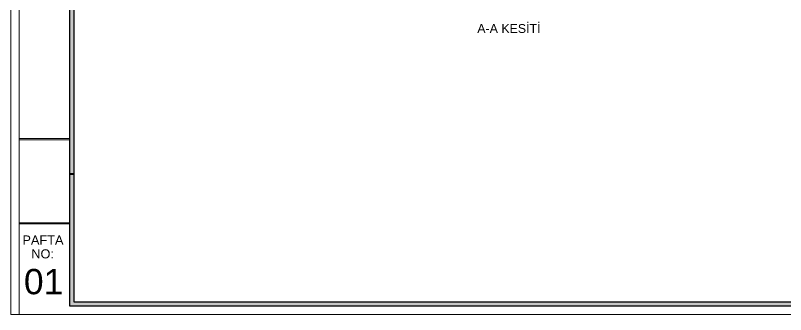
# Model space of a CAD drawing. Extents: x 775040 to 808375, y 4159409 to 4163651.
# Drawn here: x 775998 to 777824, y 4159409 to 4160119 of the extents above; entities that cross this region are included whole.
import ezdxf

# ---------------------------------------------------------------- set-up
doc = ezdxf.new("R2010")
doc.units = 0
doc.header["$MEASUREMENT"] = 0
for name, color, linetype, lineweight in [('KALIN', 30, 'Continuous', 18), ('Z_antet', 31, 'Continuous', 30), ('Z_iç ölçü dikey', 111, 'Continuous', 25)]:
    doc.layers.add(name, color=color, linetype=linetype, lineweight=lineweight)
doc.layers.add('tarama', color=8, linetype='Continuous')
doc.layers.add('YAZI', color=3, linetype='Continuous')
doc.styles.add('ARIAL', font='ariblk.ttf', dxfattribs={"height": 1})
doc.styles.add('FORM', font='arial.ttf', dxfattribs={"height": 1.5})

# ---------------------------------------------------------------- blocks, each defined once
blk = doc.blocks.new('A$C75FE1421')
at = {"layer": 'tarama', "insert": (2672.1, 80.1), "char_height": 84, "width": 1247.915, "attachment_point": 5, "style": 'ARIAL'}
blk.add_mtext('{\\fArial|b0|i0|c162|p34;A-A KESİTİ}', dxfattribs=at)

msp = doc.modelspace()

# ---------------------------------------------------------------- hatches: boundary and pattern name
at = {"layer": 'Z_antet'}
msp.add_hatch(color=256, dxfattribs=at).paths.add_polyline_path([(776136.59, 4159743.65), (776136.59, 4159438.75), (779787.64, 4159438.75), (779787.64, 4163258.75), (776136.59, 4163258.75), (776136.59, 4159741.15), (776126.59, 4159741.15), (776126.59, 4163268.75), (779797.64, 4163268.75), (779797.64, 4159428.75), (776126.59, 4159428.75), (776126.59, 4159743.65)])

# ---------------------------------------------------------------- linework, layer by layer
at = {"layer": 'KALIN'}
for p, q in [((776126.59, 4159826.52), (776006.59, 4159826.52)), ((776126.59, 4159823.52), (776006.59, 4159823.52)), ((776126.59, 4159626.85), (776006.59, 4159626.85)), ((776126.59, 4159623.85), (776006.59, 4159623.85))]:
    msp.add_line(p, q, dxfattribs=at)
msp.add_lwpolyline([(775986.59, 4163288.75), (775986.59, 4159408.75), (779817.64, 4159408.75), (779817.64, 4163288.75)], close=True, dxfattribs=at)
msp.add_lwpolyline([(776006.59, 4159741.15), (776006.59, 4163288.75), (779817.64, 4163288.75), (779817.64, 4159408.75), (776006.59, 4159408.75), (776006.59, 4159743.65)], dxfattribs=at)
at = {"layer": 'Z_antet'}
msp.add_lwpolyline([(776136.59, 4159743.65), (776136.59, 4159438.75), (779787.64, 4159438.75), (779787.64, 4163258.75), (776136.59, 4163258.75), (776136.59, 4159741.15), (776126.59, 4159741.15), (776126.59, 4163268.75), (779797.64, 4163268.75), (779797.64, 4159428.75), (776126.59, 4159428.75), (776126.59, 4159743.65)], close=True, dxfattribs=at)

# ---------------------------------------------------------------- block references
at = {"layer": 'Z_iç ölçü dikey', "linetype": 'Continuous', "xscale": 0.25, "yscale": 0.25, "zscale": 0.25}
msp.add_blockref('A$C75FE1421', (776499.7, 4160067.29), dxfattribs=at)

# ---------------------------------------------------------------- texts
at = {"layer": 'YAZI', "style": 'FORM'}
for s, height, p in [('PAFTA', 21.6, (776014.53, 4159574.92)), ('NO:', 21.6, (776035.59, 4159542.09)), ('01', 60, (776018.06, 4159457.04))]:
    msp.add_text(s, height=height, dxfattribs=at).set_placement(p)

doc.saveas('drawing.dxf')
